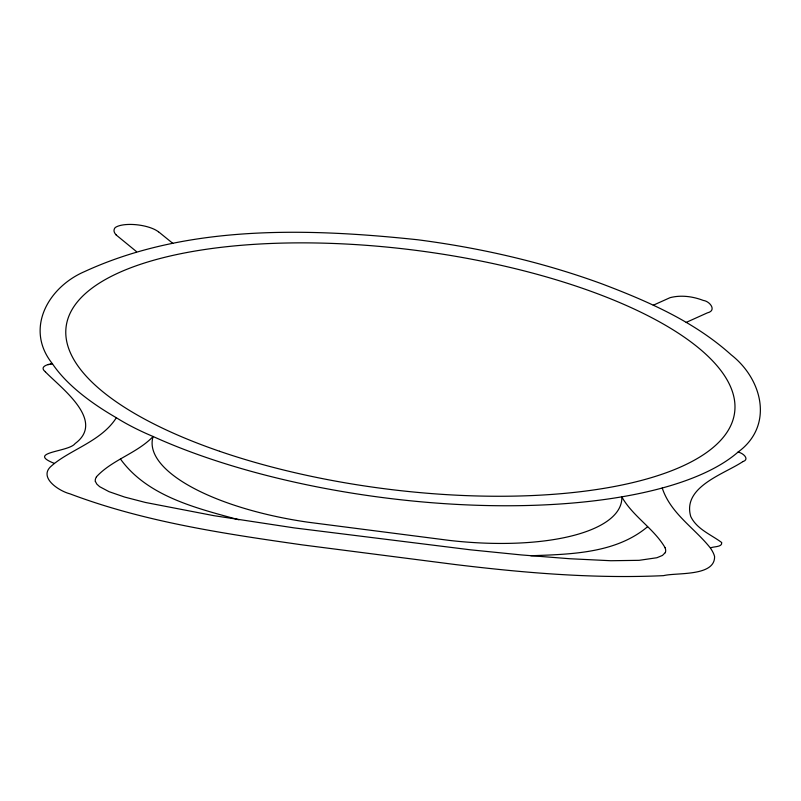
<?xml version="1.0" encoding="UTF-8"?>
<svg xmlns="http://www.w3.org/2000/svg" width="801" height="801" viewBox="0 0 801 801"><rect width="100%" height="100%" fill="white"/><g stroke="black" fill="none" stroke-linecap="round" stroke-linejoin="round"><path stroke-width="1.2" d="M665.19 552.68L662.477 555.423L656.91 557.736L639.108 560.33L610.833 560.73L569.861 558.738L521.251 554.923L470.477 549.816L294.227 527.899L213.907 515.674L145.452 502.467L124.666 497.071L109.016 491.664L99.664 486.688L96.841 484.134L95.429 481.521M96.42 476.815C112.31 459.624 136.891 453.446 153.121 436.505A362.262 129.231 7.3 0 0 738.081 452.054C743.939 453.346 749.716 459.574 742.827 461.616M665.18 547.844C653.916 528.46 632.96 516.595 621.836 496.93A172.335 61.477 7.3 0 1 449.581 540.435L308.115 522.222A172.335 61.477 7.3 0 1 153.121 436.505A219.013 78.128 7.3 0 1 116.345 417.732C101.527 441.241 70.378 449.471 51.825 465.631C37.497 477.076 58.843 491.003 69.957 493.837C144.39 521.962 223.859 533.646 302.277 544.88L455.148 564.525C524.244 572.865 593.972 578.863 663.608 575.639C676.204 572.385 715.133 576.8 714.582 556.485C713.791 553.201 711.638 549.856 710.447 548.124C712.259 546.252 722.682 547.584 721.661 542.527M647.568 526.738C615.629 553.631 570.462 554.222 530.793 555.754M738.081 452.054C774.116 425.721 762.532 379.304 731.183 354.833C694.197 321.481 647.659 301.166 601.541 283.724C542.207 262.037 480.25 247.889 417.651 239.759C307.864 228.125 186.973 224.4 84.566 271.589C48.13 287.209 24.4 328.951 52.455 363.784A362.262 129.231 7.3 0 0 116.345 417.732M54.308 463.378C25.662 451.994 68.896 452.104 75.064 443.594C106.002 420.825 60.976 387.994 45.367 371.834M742.717 461.696C723.944 474.222 682.062 486.818 690.752 516.535C696.87 529.231 710.908 534.487 721.591 542.457M653.276 305.221L670.057 297.672C681.02 294.818 692.835 296.41 703.308 300.445C709.806 301.166 717.175 310.608 707.353 312.871L686.167 322.413M52.305 363.814C48.45 364.034 38.708 366.568 45.287 371.734M48.09 364.665L49.011 364.445M50.413 364.155L51.164 364.014M238.948 519.799C196.635 508.224 147.594 496.57 120.48 459.043M158.588 231.829L172.826 243.374M136.54 251.654L116.065 234.883M710.237 547.814C694.297 527.849 670.567 513.441 662.227 488.009M665.08 547.844A46.668 16.651 7.3 0 1 665.311 552.7M95.309 481.511A46.668 16.651 7.3 0 1 96.52 476.835M158.458 231.839A24.19 8.631 7.3 0 0 136.41 224.741A24.19 8.631 7.3 0 0 115.264 227.534A31.189 11.124 7.3 0 0 116.155 234.873M219.524 451.253A336.991 120.22 7.3 0 0 734.607 412.585A336.991 120.22 7.3 0 0 246.988 244.846A336.991 120.22 7.3 0 0 219.524 451.253"/></g></svg>
